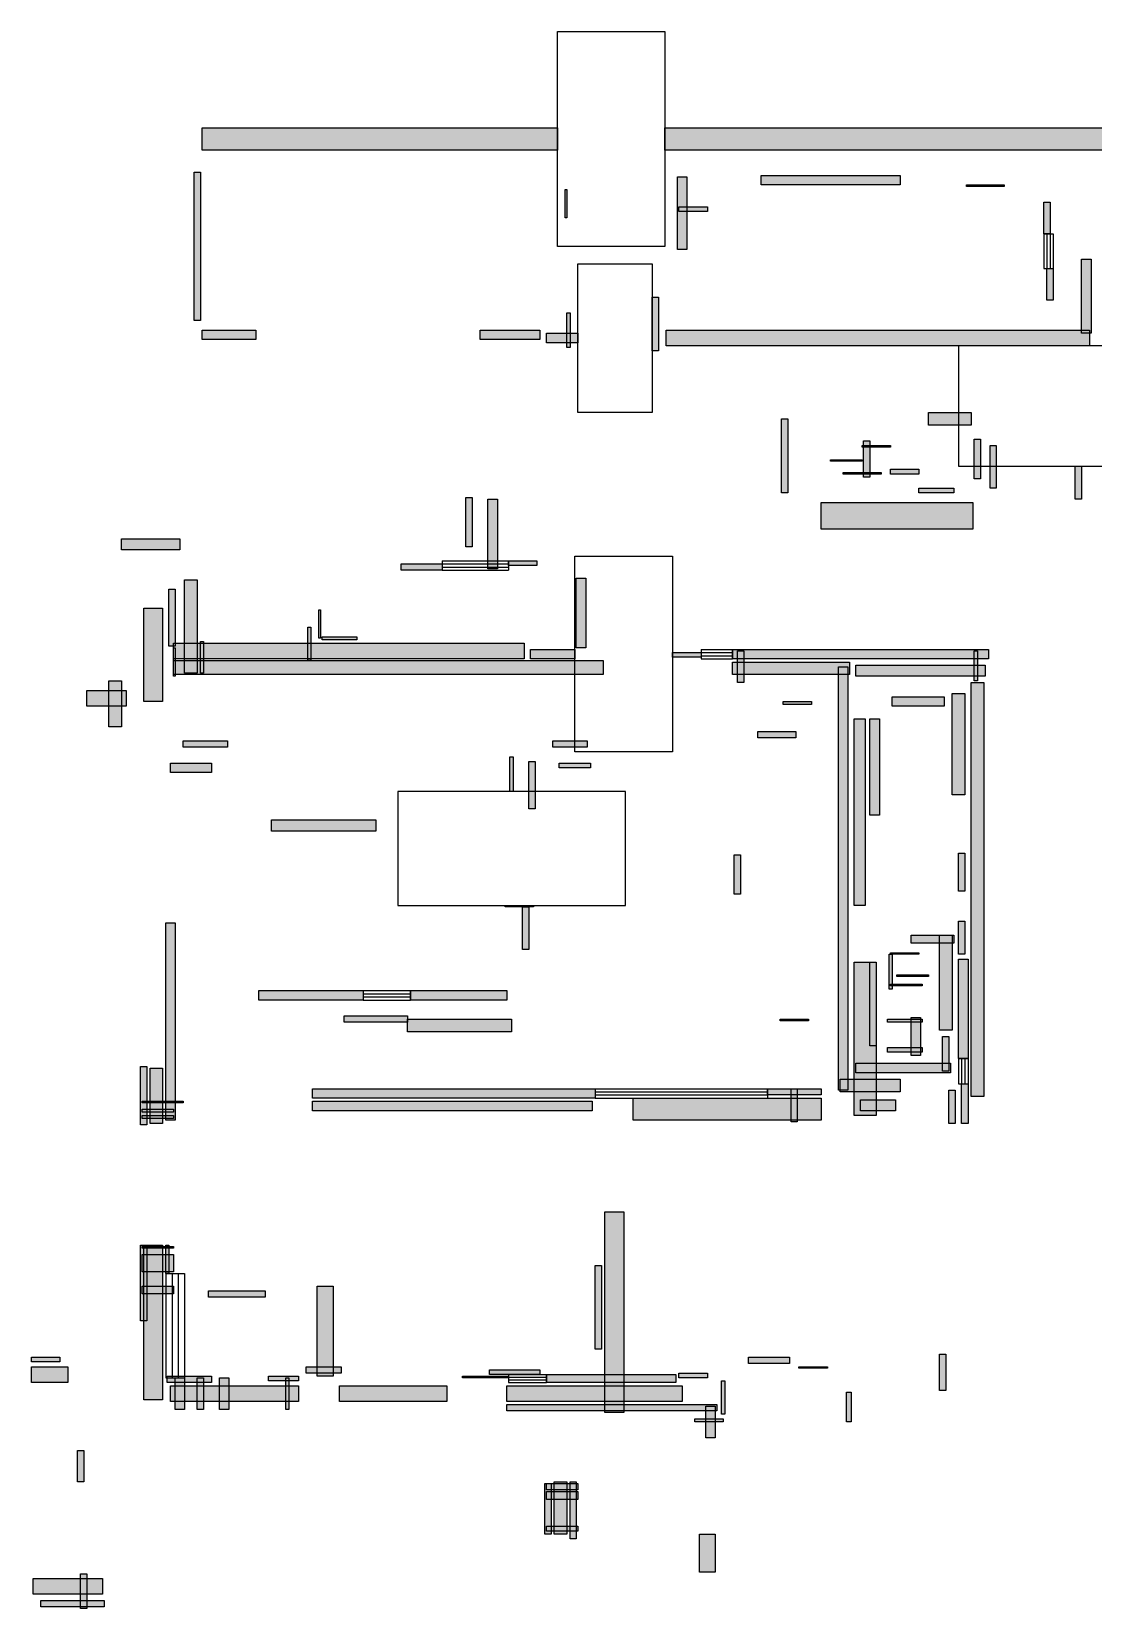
# Model space of a CAD drawing. Header units: centimetres. Extents: x 45 to 1196, y 17 to 1086.
# Drawn here: x 45 to 766, y 17 to 1086 of the extents above; entities that cross this region are included whole.
import ezdxf

# ---------------------------------------------------------------- set-up
doc = ezdxf.new("R2010")
doc.units = ezdxf.units.CM
for name, color, linetype in [('DOORZONE', 2, 'Continuous'), ('WALL', 7, 'Continuous'), ('WINDOW', 5, 'Continuous')]:
    doc.layers.add(name, color=color, linetype=linetype)

msp = doc.modelspace()

# ---------------------------------------------------------------- hatches: boundary and pattern name
at = {"layer": 'WALL'}
h = msp.add_hatch(color=256, dxfattribs=at)
h.dxf.hatch_style = 1
h.paths.add_polyline_path([(160.7, 1021.1), (401.8, 1021.1), (401.8, 1006.1), (160.7, 1006.1)])
h = msp.add_hatch(color=256, dxfattribs=at)
h.dxf.hatch_style = 1
h.paths.add_polyline_path([(474.6, 1021.1), (846.4, 1021.1), (846.4, 1006.1), (474.6, 1006.1)])
h = msp.add_hatch(color=256, dxfattribs=at)
h.dxf.hatch_style = 1
h.paths.add_polyline_path([(155.4, 991.1), (159.6, 991.1), (159.6, 890.4), (155.4, 890.4)])
h = msp.add_hatch(color=256, dxfattribs=at)
h.dxf.hatch_style = 1
h.paths.add_polyline_path([(483.2, 987.9), (489.6, 987.9), (489.6, 938.6), (483.2, 938.6)])
h = msp.add_hatch(color=256, dxfattribs=at)
h.dxf.hatch_style = 1
h.paths.add_polyline_path([(540, 988.9), (634.3, 988.9), (634.3, 982.5), (540, 982.5)])
h = msp.add_hatch(color=256, dxfattribs=at)
h.dxf.hatch_style = 1
h.paths.add_polyline_path([(407.1, 979.3), (408.2, 979.3), (408.2, 960), (407.1, 960)])
h = msp.add_hatch(color=256, dxfattribs=at)
h.dxf.hatch_style = 1
h.paths.add_polyline_path([(679.3, 982.5), (705, 982.5), (705, 981.4), (679.3, 981.4)])
h = msp.add_hatch(color=256, dxfattribs=at)
h.dxf.hatch_style = 1
h.paths.add_polyline_path([(484.3, 967.5), (503.6, 967.5), (503.6, 964.3), (484.3, 964.3)])
h = msp.add_hatch(color=256, dxfattribs=at)
h.dxf.hatch_style = 1
h.paths.add_polyline_path([(731.8, 970.7), (736.1, 970.7), (736.1, 949.3), (731.8, 949.3)])
h = msp.add_hatch(color=256, dxfattribs=at)
h.dxf.hatch_style = 1
h.paths.add_polyline_path([(757.5, 932.1), (763.9, 932.1), (763.9, 881.8), (757.5, 881.8)])
h = msp.add_hatch(color=256, dxfattribs=at)
h.dxf.hatch_style = 1
h.paths.add_polyline_path([(733.9, 925.7), (738.2, 925.7), (738.2, 904.3), (733.9, 904.3)])
h = msp.add_hatch(color=256, dxfattribs=at)
h.dxf.hatch_style = 1
h.paths.add_polyline_path([(466.1, 906.4), (470.4, 906.4), (470.4, 870), (466.1, 870)])
h = msp.add_hatch(color=256, dxfattribs=at)
h.dxf.hatch_style = 1
h.paths.add_polyline_path([(408.2, 895.7), (410.4, 895.7), (410.4, 872.1), (408.2, 872.1)])
h = msp.add_hatch(color=256, dxfattribs=at)
h.dxf.hatch_style = 1
h.paths.add_polyline_path([(160.7, 883.9), (197.1, 883.9), (197.1, 877.5), (160.7, 877.5)])
h = msp.add_hatch(color=256, dxfattribs=at)
h.dxf.hatch_style = 1
h.paths.add_polyline_path([(349.3, 883.9), (390, 883.9), (390, 877.5), (349.3, 877.5)])
h = msp.add_hatch(color=256, dxfattribs=at)
h.dxf.hatch_style = 1
h.paths.add_polyline_path([(394.3, 881.8), (415.7, 881.8), (415.7, 875.4), (394.3, 875.4)])
h = msp.add_hatch(color=256, dxfattribs=at)
h.dxf.hatch_style = 1
h.paths.add_polyline_path([(475.7, 883.9), (762.9, 883.9), (762.9, 873.2), (475.7, 873.2)])
h = msp.add_hatch(color=256, dxfattribs=at)
h.dxf.hatch_style = 1
h.paths.add_polyline_path([(553.9, 823.9), (558.2, 823.9), (558.2, 773.6), (553.9, 773.6)])
h = msp.add_hatch(color=256, dxfattribs=at)
h.dxf.hatch_style = 1
h.paths.add_polyline_path([(653.6, 828.2), (682.5, 828.2), (682.5, 819.6), (653.6, 819.6)])
h = msp.add_hatch(color=256, dxfattribs=at)
h.dxf.hatch_style = 1
h.paths.add_polyline_path([(608.6, 805.7), (627.9, 805.7), (627.9, 804.6), (608.6, 804.6)])
h = msp.add_hatch(color=256, dxfattribs=at)
h.dxf.hatch_style = 1
h.paths.add_polyline_path([(609.6, 808.9), (613.9, 808.9), (613.9, 784.3), (609.6, 784.3)])
h = msp.add_hatch(color=256, dxfattribs=at)
h.dxf.hatch_style = 1
h.paths.add_polyline_path([(684.6, 810), (688.9, 810), (688.9, 783.2), (684.6, 783.2)])
h = msp.add_hatch(color=256, dxfattribs=at)
h.dxf.hatch_style = 1
h.paths.add_polyline_path([(695.4, 805.7), (699.6, 805.7), (699.6, 776.8), (695.4, 776.8)])
h = msp.add_hatch(color=256, dxfattribs=at)
h.dxf.hatch_style = 1
h.paths.add_polyline_path([(587.1, 796.1), (608.6, 796.1), (608.6, 795), (587.1, 795)])
h = msp.add_hatch(color=256, dxfattribs=at)
h.dxf.hatch_style = 1
h.paths.add_polyline_path([(753.2, 791.8), (757.5, 791.8), (757.5, 769.3), (753.2, 769.3)])
h = msp.add_hatch(color=256, dxfattribs=at)
h.dxf.hatch_style = 1
h.paths.add_polyline_path([(595.7, 787.5), (621.4, 787.5), (621.4, 786.4), (595.7, 786.4)])
h = msp.add_hatch(color=256, dxfattribs=at)
h.dxf.hatch_style = 1
h.paths.add_polyline_path([(627.9, 789.6), (647.1, 789.6), (647.1, 786.4), (627.9, 786.4)])
h = msp.add_hatch(color=256, dxfattribs=at)
h.dxf.hatch_style = 1
h.paths.add_polyline_path([(339.6, 770.4), (343.9, 770.4), (343.9, 737.1), (339.6, 737.1)])
h = msp.add_hatch(color=256, dxfattribs=at)
h.dxf.hatch_style = 1
h.paths.add_polyline_path([(647.1, 776.8), (670.7, 776.8), (670.7, 773.6), (647.1, 773.6)])
h = msp.add_hatch(color=256, dxfattribs=at)
h.dxf.hatch_style = 1
h.paths.add_polyline_path([(354.6, 769.3), (361.1, 769.3), (361.1, 722.1), (354.6, 722.1)])
h = msp.add_hatch(color=256, dxfattribs=at)
h.dxf.hatch_style = 1
h.paths.add_polyline_path([(580.7, 767.1), (683.6, 767.1), (683.6, 748.9), (580.7, 748.9)])
h = msp.add_hatch(color=256, dxfattribs=at)
h.dxf.hatch_style = 1
h.paths.add_polyline_path([(106.1, 742.5), (145.7, 742.5), (145.7, 735), (106.1, 735)])
h = msp.add_hatch(color=256, dxfattribs=at)
h.dxf.hatch_style = 1
h.paths.add_polyline_path([(368.6, 727.5), (387.9, 727.5), (387.9, 724.3), (368.6, 724.3)])
h = msp.add_hatch(color=256, dxfattribs=at)
h.dxf.hatch_style = 1
h.paths.add_polyline_path([(295.7, 725.4), (323.6, 725.4), (323.6, 721.1), (295.7, 721.1)])
h = msp.add_hatch(color=256, dxfattribs=at)
h.dxf.hatch_style = 1
h.paths.add_polyline_path([(138.2, 708.2), (142.5, 708.2), (142.5, 669.6), (138.2, 669.6)])
h = msp.add_hatch(color=256, dxfattribs=at)
h.dxf.hatch_style = 1
h.paths.add_polyline_path([(148.9, 714.6), (157.5, 714.6), (157.5, 651.4), (148.9, 651.4)])
h = msp.add_hatch(color=256, dxfattribs=at)
h.dxf.hatch_style = 1
h.paths.add_polyline_path([(414.6, 715.7), (421.1, 715.7), (421.1, 668.6), (414.6, 668.6)])
h = msp.add_hatch(color=256, dxfattribs=at)
h.dxf.hatch_style = 1
h.paths.add_polyline_path([(121.1, 695.4), (133.9, 695.4), (133.9, 632.1), (121.1, 632.1)])
h = msp.add_hatch(color=256, dxfattribs=at)
h.dxf.hatch_style = 1
h.paths.add_polyline_path([(240, 694.3), (241.1, 694.3), (241.1, 675), (240, 675)])
h = msp.add_hatch(color=256, dxfattribs=at)
h.dxf.hatch_style = 1
h.paths.add_polyline_path([(232.5, 682.5), (234.6, 682.5), (234.6, 660), (232.5, 660)])
h = msp.add_hatch(color=256, dxfattribs=at)
h.dxf.hatch_style = 1
h.paths.add_polyline_path([(242.1, 676.1), (265.7, 676.1), (265.7, 673.9), (242.1, 673.9)])
h = msp.add_hatch(color=256, dxfattribs=at)
h.dxf.hatch_style = 1
h.paths.add_polyline_path([(141.4, 671.8), (379.3, 671.8), (379.3, 661.1), (141.4, 661.1)])
h = msp.add_hatch(color=256, dxfattribs=at)
h.dxf.hatch_style = 1
h.paths.add_polyline_path([(141.4, 668.6), (142.5, 668.6), (142.5, 649.3), (141.4, 649.3)])
h = msp.add_hatch(color=256, dxfattribs=at)
h.dxf.hatch_style = 1
h.paths.add_polyline_path([(159.6, 672.9), (161.8, 672.9), (161.8, 651.4), (159.6, 651.4)])
h = msp.add_hatch(color=256, dxfattribs=at)
h.dxf.hatch_style = 1
h.paths.add_polyline_path([(383.6, 667.5), (413.6, 667.5), (413.6, 661.1), (383.6, 661.1)])
h = msp.add_hatch(color=256, dxfattribs=at)
h.dxf.hatch_style = 1
h.paths.add_polyline_path([(480, 665.4), (499.3, 665.4), (499.3, 662.1), (480, 662.1)])
h = msp.add_hatch(color=256, dxfattribs=at)
h.dxf.hatch_style = 1
h.paths.add_polyline_path([(520.7, 667.5), (694.3, 667.5), (694.3, 661.1), (520.7, 661.1)])
h = msp.add_hatch(color=256, dxfattribs=at)
h.dxf.hatch_style = 1
h.paths.add_polyline_path([(523.9, 666.4), (528.2, 666.4), (528.2, 645), (523.9, 645)])
h = msp.add_hatch(color=256, dxfattribs=at)
h.dxf.hatch_style = 1
h.paths.add_polyline_path([(684.6, 666.4), (686.8, 666.4), (686.8, 646.1), (684.6, 646.1)])
h = msp.add_hatch(color=256, dxfattribs=at)
h.dxf.hatch_style = 1
h.paths.add_polyline_path([(141.4, 660), (432.9, 660), (432.9, 650.4), (141.4, 650.4)])
h = msp.add_hatch(color=256, dxfattribs=at)
h.dxf.hatch_style = 1
h.paths.add_polyline_path([(520.7, 658.9), (600, 658.9), (600, 650.4), (520.7, 650.4)])
h = msp.add_hatch(color=256, dxfattribs=at)
h.dxf.hatch_style = 1
h.paths.add_polyline_path([(592.5, 655.7), (598.9, 655.7), (598.9, 368.6), (592.5, 368.6)])
h = msp.add_hatch(color=256, dxfattribs=at)
h.dxf.hatch_style = 1
h.paths.add_polyline_path([(604.3, 656.8), (692.1, 656.8), (692.1, 649.3), (604.3, 649.3)])
h = msp.add_hatch(color=256, dxfattribs=at)
h.dxf.hatch_style = 1
h.paths.add_polyline_path([(97.5, 646.1), (106.1, 646.1), (106.1, 615), (97.5, 615)])
h = msp.add_hatch(color=256, dxfattribs=at)
h.dxf.hatch_style = 1
h.paths.add_polyline_path([(682.5, 645), (691.1, 645), (691.1, 364.3), (682.5, 364.3)])
h = msp.add_hatch(color=256, dxfattribs=at)
h.dxf.hatch_style = 1
h.paths.add_polyline_path([(82.5, 639.6), (109.3, 639.6), (109.3, 628.9), (82.5, 628.9)])
h = msp.add_hatch(color=256, dxfattribs=at)
h.dxf.hatch_style = 1
h.paths.add_polyline_path([(555, 632.1), (574.3, 632.1), (574.3, 630), (555, 630)])
h = msp.add_hatch(color=256, dxfattribs=at)
h.dxf.hatch_style = 1
h.paths.add_polyline_path([(628.9, 635.4), (664.3, 635.4), (664.3, 628.9), (628.9, 628.9)])
h = msp.add_hatch(color=256, dxfattribs=at)
h.dxf.hatch_style = 1
h.paths.add_polyline_path([(669.6, 637.5), (678.2, 637.5), (678.2, 568.9), (669.6, 568.9)])
h = msp.add_hatch(color=256, dxfattribs=at)
h.dxf.hatch_style = 1
h.paths.add_polyline_path([(603.2, 620.4), (610.7, 620.4), (610.7, 493.9), (603.2, 493.9)])
h = msp.add_hatch(color=256, dxfattribs=at)
h.dxf.hatch_style = 1
h.paths.add_polyline_path([(613.9, 620.4), (620.4, 620.4), (620.4, 555), (613.9, 555)])
h = msp.add_hatch(color=256, dxfattribs=at)
h.dxf.hatch_style = 1
h.paths.add_polyline_path([(537.9, 611.8), (563.6, 611.8), (563.6, 607.5), (537.9, 607.5)])
h = msp.add_hatch(color=256, dxfattribs=at)
h.dxf.hatch_style = 1
h.paths.add_polyline_path([(147.9, 605.4), (177.9, 605.4), (177.9, 601.1), (147.9, 601.1)])
h = msp.add_hatch(color=256, dxfattribs=at)
h.dxf.hatch_style = 1
h.paths.add_polyline_path([(398.6, 605.4), (422.1, 605.4), (422.1, 601.1), (398.6, 601.1)])
h = msp.add_hatch(color=256, dxfattribs=at)
h.dxf.hatch_style = 1
h.paths.add_polyline_path([(139.3, 590.4), (167.1, 590.4), (167.1, 583.9), (139.3, 583.9)])
h = msp.add_hatch(color=256, dxfattribs=at)
h.dxf.hatch_style = 1
h.paths.add_polyline_path([(369.6, 594.6), (371.8, 594.6), (371.8, 571.1), (369.6, 571.1)])
h = msp.add_hatch(color=256, dxfattribs=at)
h.dxf.hatch_style = 1
h.paths.add_polyline_path([(382.5, 591.4), (386.8, 591.4), (386.8, 559.3), (382.5, 559.3)])
h = msp.add_hatch(color=256, dxfattribs=at)
h.dxf.hatch_style = 1
h.paths.add_polyline_path([(402.9, 590.4), (424.3, 590.4), (424.3, 587.1), (402.9, 587.1)])
h = msp.add_hatch(color=256, dxfattribs=at)
h.dxf.hatch_style = 1
h.paths.add_polyline_path([(207.9, 551.8), (278.6, 551.8), (278.6, 544.3), (207.9, 544.3)])
h = msp.add_hatch(color=256, dxfattribs=at)
h.dxf.hatch_style = 1
h.paths.add_polyline_path([(521.8, 528.2), (526.1, 528.2), (526.1, 501.4), (521.8, 501.4)])
h = msp.add_hatch(color=256, dxfattribs=at)
h.dxf.hatch_style = 1
h.paths.add_polyline_path([(673.9, 529.3), (678.2, 529.3), (678.2, 503.6), (673.9, 503.6)])
h = msp.add_hatch(color=256, dxfattribs=at)
h.dxf.hatch_style = 1
h.paths.add_polyline_path([(366.4, 493.9), (385.7, 493.9), (385.7, 492.9), (366.4, 492.9)])
h = msp.add_hatch(color=256, dxfattribs=at)
h.dxf.hatch_style = 1
h.paths.add_polyline_path([(378.2, 492.9), (382.5, 492.9), (382.5, 463.9), (378.2, 463.9)])
h = msp.add_hatch(color=256, dxfattribs=at)
h.dxf.hatch_style = 1
h.paths.add_polyline_path([(136.1, 482.1), (142.5, 482.1), (142.5, 348.2), (136.1, 348.2)])
h = msp.add_hatch(color=256, dxfattribs=at)
h.dxf.hatch_style = 1
h.paths.add_polyline_path([(673.9, 483.2), (678.2, 483.2), (678.2, 460.7), (673.9, 460.7)])
h = msp.add_hatch(color=256, dxfattribs=at)
h.dxf.hatch_style = 1
h.paths.add_polyline_path([(641.8, 473.6), (670.7, 473.6), (670.7, 468.2), (641.8, 468.2)])
h = msp.add_hatch(color=256, dxfattribs=at)
h.dxf.hatch_style = 1
h.paths.add_polyline_path([(661.1, 473.6), (669.6, 473.6), (669.6, 409.3), (661.1, 409.3)])
h = msp.add_hatch(color=256, dxfattribs=at)
h.dxf.hatch_style = 1
h.paths.add_polyline_path([(626.8, 460.7), (628.9, 460.7), (628.9, 437.1), (626.8, 437.1)])
h = msp.add_hatch(color=256, dxfattribs=at)
h.dxf.hatch_style = 1
h.paths.add_polyline_path([(627.9, 461.8), (647.1, 461.8), (647.1, 460.7), (627.9, 460.7)])
h = msp.add_hatch(color=256, dxfattribs=at)
h.dxf.hatch_style = 1
h.paths.add_polyline_path([(603.2, 455.4), (618.2, 455.4), (618.2, 351.4), (603.2, 351.4)])
h = msp.add_hatch(color=256, dxfattribs=at)
h.dxf.hatch_style = 1
h.paths.add_polyline_path([(613.9, 455.4), (618.2, 455.4), (618.2, 398.6), (613.9, 398.6)])
h = msp.add_hatch(color=256, dxfattribs=at)
h.dxf.hatch_style = 1
h.paths.add_polyline_path([(673.9, 457.5), (680.4, 457.5), (680.4, 390), (673.9, 390)])
h = msp.add_hatch(color=256, dxfattribs=at)
h.dxf.hatch_style = 1
h.paths.add_polyline_path([(627.9, 440.4), (649.3, 440.4), (649.3, 439.3), (627.9, 439.3)])
h = msp.add_hatch(color=256, dxfattribs=at)
h.dxf.hatch_style = 1
h.paths.add_polyline_path([(632.1, 446.8), (653.6, 446.8), (653.6, 445.7), (632.1, 445.7)])
h = msp.add_hatch(color=256, dxfattribs=at)
h.dxf.hatch_style = 1
h.paths.add_polyline_path([(199.3, 436.1), (270, 436.1), (270, 429.6), (199.3, 429.6)])
h = msp.add_hatch(color=256, dxfattribs=at)
h.dxf.hatch_style = 1
h.paths.add_polyline_path([(302.1, 436.1), (367.5, 436.1), (367.5, 429.6), (302.1, 429.6)])
h = msp.add_hatch(color=256, dxfattribs=at)
h.dxf.hatch_style = 1
h.paths.add_polyline_path([(257.1, 418.9), (300, 418.9), (300, 414.6), (257.1, 414.6)])
h = msp.add_hatch(color=256, dxfattribs=at)
h.dxf.hatch_style = 1
h.paths.add_polyline_path([(641.8, 417.9), (648.2, 417.9), (648.2, 392.1), (641.8, 392.1)])
h = msp.add_hatch(color=256, dxfattribs=at)
h.dxf.hatch_style = 1
h.paths.add_polyline_path([(300, 416.8), (370.7, 416.8), (370.7, 408.2), (300, 408.2)])
h = msp.add_hatch(color=256, dxfattribs=at)
h.dxf.hatch_style = 1
h.paths.add_polyline_path([(552.9, 416.8), (572.1, 416.8), (572.1, 415.7), (552.9, 415.7)])
h = msp.add_hatch(color=256, dxfattribs=at)
h.dxf.hatch_style = 1
h.paths.add_polyline_path([(625.7, 416.8), (649.3, 416.8), (649.3, 414.6), (625.7, 414.6)])
h = msp.add_hatch(color=256, dxfattribs=at)
h.dxf.hatch_style = 1
h.paths.add_polyline_path([(625.7, 397.5), (649.3, 397.5), (649.3, 394.3), (625.7, 394.3)])
h = msp.add_hatch(color=256, dxfattribs=at)
h.dxf.hatch_style = 1
h.paths.add_polyline_path([(663.2, 405), (667.5, 405), (667.5, 381.4), (663.2, 381.4)])
h = msp.add_hatch(color=256, dxfattribs=at)
h.dxf.hatch_style = 1
h.paths.add_polyline_path([(604.3, 386.8), (668.6, 386.8), (668.6, 380.4), (604.3, 380.4)])
h = msp.add_hatch(color=256, dxfattribs=at)
h.dxf.hatch_style = 1
h.paths.add_polyline_path([(118.9, 384.6), (123.2, 384.6), (123.2, 345), (118.9, 345)])
h = msp.add_hatch(color=256, dxfattribs=at)
h.dxf.hatch_style = 1
h.paths.add_polyline_path([(125.4, 383.6), (133.9, 383.6), (133.9, 346.1), (125.4, 346.1)])
h = msp.add_hatch(color=256, dxfattribs=at)
h.dxf.hatch_style = 1
h.paths.add_polyline_path([(593.6, 376.1), (634.3, 376.1), (634.3, 367.5), (593.6, 367.5)])
h = msp.add_hatch(color=256, dxfattribs=at)
h.dxf.hatch_style = 1
h.paths.add_polyline_path([(235.7, 369.6), (427.5, 369.6), (427.5, 363.2), (235.7, 363.2)])
h = msp.add_hatch(color=256, dxfattribs=at)
h.dxf.hatch_style = 1
h.paths.add_polyline_path([(544.3, 369.6), (580.7, 369.6), (580.7, 365.4), (544.3, 365.4)])
h = msp.add_hatch(color=256, dxfattribs=at)
h.dxf.hatch_style = 1
h.paths.add_polyline_path([(560.4, 369.6), (564.6, 369.6), (564.6, 347.1), (560.4, 347.1)])
h = msp.add_hatch(color=256, dxfattribs=at)
h.dxf.hatch_style = 1
h.paths.add_polyline_path([(667.5, 368.6), (671.8, 368.6), (671.8, 346.1), (667.5, 346.1)])
h = msp.add_hatch(color=256, dxfattribs=at)
h.dxf.hatch_style = 1
h.paths.add_polyline_path([(676.1, 372.9), (680.4, 372.9), (680.4, 346.1), (676.1, 346.1)])
h = msp.add_hatch(color=256, dxfattribs=at)
h.dxf.hatch_style = 1
h.paths.add_polyline_path([(120, 361.1), (147.9, 361.1), (147.9, 360), (120, 360)])
h = msp.add_hatch(color=256, dxfattribs=at)
h.dxf.hatch_style = 1
h.paths.add_polyline_path([(120, 355.7), (141.4, 355.7), (141.4, 353.6), (120, 353.6)])
h = msp.add_hatch(color=256, dxfattribs=at)
h.dxf.hatch_style = 1
h.paths.add_polyline_path([(235.7, 361.1), (425.4, 361.1), (425.4, 354.6), (235.7, 354.6)])
h = msp.add_hatch(color=256, dxfattribs=at)
h.dxf.hatch_style = 1
h.paths.add_polyline_path([(453.2, 363.2), (580.7, 363.2), (580.7, 348.2), (453.2, 348.2)])
h = msp.add_hatch(color=256, dxfattribs=at)
h.dxf.hatch_style = 1
h.paths.add_polyline_path([(607.5, 362.1), (631.1, 362.1), (631.1, 354.6), (607.5, 354.6)])
h = msp.add_hatch(color=256, dxfattribs=at)
h.dxf.hatch_style = 1
h.paths.add_polyline_path([(120, 351.4), (141.4, 351.4), (141.4, 349.3), (120, 349.3)])
h = msp.add_hatch(color=256, dxfattribs=at)
h.dxf.hatch_style = 1
h.paths.add_polyline_path([(433.9, 286.1), (446.8, 286.1), (446.8, 150), (433.9, 150)])
h = msp.add_hatch(color=256, dxfattribs=at)
h.dxf.hatch_style = 1
h.paths.add_polyline_path([(118.9, 263.6), (123.2, 263.6), (123.2, 212.1), (118.9, 212.1)])
h = msp.add_hatch(color=256, dxfattribs=at)
h.dxf.hatch_style = 1
h.paths.add_polyline_path([(120, 262.5), (141.4, 262.5), (141.4, 261.4), (120, 261.4)])
h = msp.add_hatch(color=256, dxfattribs=at)
h.dxf.hatch_style = 1
h.paths.add_polyline_path([(120, 257.1), (141.4, 257.1), (141.4, 245.4), (120, 245.4)])
h = msp.add_hatch(color=256, dxfattribs=at)
h.dxf.hatch_style = 1
h.paths.add_polyline_path([(121.1, 263.6), (133.9, 263.6), (133.9, 158.6), (121.1, 158.6)])
h = msp.add_hatch(color=256, dxfattribs=at)
h.dxf.hatch_style = 1
h.paths.add_polyline_path([(136.1, 263.6), (138.2, 263.6), (138.2, 244.3), (136.1, 244.3)])
h = msp.add_hatch(color=256, dxfattribs=at)
h.dxf.hatch_style = 1
h.paths.add_polyline_path([(427.5, 249.6), (431.8, 249.6), (431.8, 192.9), (427.5, 192.9)])
h = msp.add_hatch(color=256, dxfattribs=at)
h.dxf.hatch_style = 1
h.paths.add_polyline_path([(120, 235.7), (141.4, 235.7), (141.4, 230.4), (120, 230.4)])
h = msp.add_hatch(color=256, dxfattribs=at)
h.dxf.hatch_style = 1
h.paths.add_polyline_path([(238.9, 235.7), (249.6, 235.7), (249.6, 174.6), (238.9, 174.6)])
h = msp.add_hatch(color=256, dxfattribs=at)
h.dxf.hatch_style = 1
h.paths.add_polyline_path([(165, 232.5), (203.6, 232.5), (203.6, 228.2), (165, 228.2)])
h = msp.add_hatch(color=256, dxfattribs=at)
h.dxf.hatch_style = 1
h.paths.add_polyline_path([(45, 187.5), (64.3, 187.5), (64.3, 184.3), (45, 184.3)])
h = msp.add_hatch(color=256, dxfattribs=at)
h.dxf.hatch_style = 1
h.paths.add_polyline_path([(531.4, 187.5), (559.3, 187.5), (559.3, 183.2), (531.4, 183.2)])
h = msp.add_hatch(color=256, dxfattribs=at)
h.dxf.hatch_style = 1
h.paths.add_polyline_path([(661.1, 189.6), (665.4, 189.6), (665.4, 165), (661.1, 165)])
h = msp.add_hatch(color=256, dxfattribs=at)
h.dxf.hatch_style = 1
h.paths.add_polyline_path([(45, 181.1), (69.6, 181.1), (69.6, 170.4), (45, 170.4)])
h = msp.add_hatch(color=256, dxfattribs=at)
h.dxf.hatch_style = 1
h.paths.add_polyline_path([(137.1, 174.6), (167.1, 174.6), (167.1, 170.4), (137.1, 170.4)])
h = msp.add_hatch(color=256, dxfattribs=at)
h.dxf.hatch_style = 1
h.paths.add_polyline_path([(142.5, 173.6), (148.9, 173.6), (148.9, 152.1), (142.5, 152.1)])
h = msp.add_hatch(color=256, dxfattribs=at)
h.dxf.hatch_style = 1
h.paths.add_polyline_path([(157.5, 173.6), (161.8, 173.6), (161.8, 152.1), (157.5, 152.1)])
h = msp.add_hatch(color=256, dxfattribs=at)
h.dxf.hatch_style = 1
h.paths.add_polyline_path([(172.5, 173.6), (178.9, 173.6), (178.9, 152.1), (172.5, 152.1)])
h = msp.add_hatch(color=256, dxfattribs=at)
h.dxf.hatch_style = 1
h.paths.add_polyline_path([(205.7, 174.6), (226.1, 174.6), (226.1, 171.4), (205.7, 171.4)])
h = msp.add_hatch(color=256, dxfattribs=at)
h.dxf.hatch_style = 1
h.paths.add_polyline_path([(217.5, 173.6), (219.6, 173.6), (219.6, 152.1), (217.5, 152.1)])
h = msp.add_hatch(color=256, dxfattribs=at)
h.dxf.hatch_style = 1
h.paths.add_polyline_path([(231.4, 181.1), (255, 181.1), (255, 176.8), (231.4, 176.8)])
h = msp.add_hatch(color=256, dxfattribs=at)
h.dxf.hatch_style = 1
h.paths.add_polyline_path([(337.5, 174.6), (368.6, 174.6), (368.6, 173.6), (337.5, 173.6)])
h = msp.add_hatch(color=256, dxfattribs=at)
h.dxf.hatch_style = 1
h.paths.add_polyline_path([(355.7, 178.9), (390, 178.9), (390, 175.7), (355.7, 175.7)])
h = msp.add_hatch(color=256, dxfattribs=at)
h.dxf.hatch_style = 1
h.paths.add_polyline_path([(394.3, 175.7), (482.1, 175.7), (482.1, 170.4), (394.3, 170.4)])
h = msp.add_hatch(color=256, dxfattribs=at)
h.dxf.hatch_style = 1
h.paths.add_polyline_path([(484.3, 176.8), (503.6, 176.8), (503.6, 173.6), (484.3, 173.6)])
h = msp.add_hatch(color=256, dxfattribs=at)
h.dxf.hatch_style = 1
h.paths.add_polyline_path([(513.2, 171.4), (515.4, 171.4), (515.4, 148.9), (513.2, 148.9)])
h = msp.add_hatch(color=256, dxfattribs=at)
h.dxf.hatch_style = 1
h.paths.add_polyline_path([(565.7, 181.1), (585, 181.1), (585, 180), (565.7, 180)])
h = msp.add_hatch(color=256, dxfattribs=at)
h.dxf.hatch_style = 1
h.paths.add_polyline_path([(139.3, 168.2), (226.1, 168.2), (226.1, 157.5), (139.3, 157.5)])
h = msp.add_hatch(color=256, dxfattribs=at)
h.dxf.hatch_style = 1
h.paths.add_polyline_path([(253.9, 168.2), (326.8, 168.2), (326.8, 157.5), (253.9, 157.5)])
h = msp.add_hatch(color=256, dxfattribs=at)
h.dxf.hatch_style = 1
h.paths.add_polyline_path([(367.5, 168.2), (486.4, 168.2), (486.4, 157.5), (367.5, 157.5)])
h = msp.add_hatch(color=256, dxfattribs=at)
h.dxf.hatch_style = 1
h.paths.add_polyline_path([(597.9, 163.9), (601.1, 163.9), (601.1, 143.6), (597.9, 143.6)])
h = msp.add_hatch(color=256, dxfattribs=at)
h.dxf.hatch_style = 1
h.paths.add_polyline_path([(367.5, 155.4), (510, 155.4), (510, 151.1), (367.5, 151.1)])
h = msp.add_hatch(color=256, dxfattribs=at)
h.dxf.hatch_style = 1
h.paths.add_polyline_path([(502.5, 154.3), (508.9, 154.3), (508.9, 132.9), (502.5, 132.9)])
h = msp.add_hatch(color=256, dxfattribs=at)
h.dxf.hatch_style = 1
h.paths.add_polyline_path([(495, 145.7), (514.3, 145.7), (514.3, 143.6), (495, 143.6)])
h = msp.add_hatch(color=256, dxfattribs=at)
h.dxf.hatch_style = 1
h.paths.add_polyline_path([(76.1, 124.3), (80.4, 124.3), (80.4, 102.9), (76.1, 102.9)])
h = msp.add_hatch(color=256, dxfattribs=at)
h.dxf.hatch_style = 1
h.paths.add_polyline_path([(393.2, 101.8), (397.5, 101.8), (397.5, 67.5), (393.2, 67.5)])
h = msp.add_hatch(color=256, dxfattribs=at)
h.dxf.hatch_style = 1
h.paths.add_polyline_path([(394.3, 101.8), (415.7, 101.8), (415.7, 97.5), (394.3, 97.5)])
h = msp.add_hatch(color=256, dxfattribs=at)
h.dxf.hatch_style = 1
h.paths.add_polyline_path([(394.3, 96.4), (415.7, 96.4), (415.7, 91.1), (394.3, 91.1)])
h = msp.add_hatch(color=256, dxfattribs=at)
h.dxf.hatch_style = 1
h.paths.add_polyline_path([(399.6, 102.9), (408.2, 102.9), (408.2, 67.5), (399.6, 67.5)])
h = msp.add_hatch(color=256, dxfattribs=at)
h.dxf.hatch_style = 1
h.paths.add_polyline_path([(410.4, 102.9), (414.6, 102.9), (414.6, 64.3), (410.4, 64.3)])
h = msp.add_hatch(color=256, dxfattribs=at)
h.dxf.hatch_style = 1
h.paths.add_polyline_path([(394.3, 72.9), (415.7, 72.9), (415.7, 69.6), (394.3, 69.6)])
h = msp.add_hatch(color=256, dxfattribs=at)
h.dxf.hatch_style = 1
h.paths.add_polyline_path([(498.2, 67.5), (508.9, 67.5), (508.9, 41.8), (498.2, 41.8)])
h = msp.add_hatch(color=256, dxfattribs=at)
h.dxf.hatch_style = 1
h.paths.add_polyline_path([(46.1, 37.5), (93.2, 37.5), (93.2, 26.8), (46.1, 26.8)])
h = msp.add_hatch(color=256, dxfattribs=at)
h.dxf.hatch_style = 1
h.paths.add_polyline_path([(78.2, 40.7), (82.5, 40.7), (82.5, 17.1), (78.2, 17.1)])
h = msp.add_hatch(color=256, dxfattribs=at)
h.dxf.hatch_style = 1
h.paths.add_polyline_path([(51.4, 22.5), (94.3, 22.5), (94.3, 18.2), (51.4, 18.2)])

# ---------------------------------------------------------------- linework, layer by layer
at = {"layer": 'DOORZONE'}
for points in [[(401.8, 1086.4), (474.6, 1086.4), (474.6, 940.7), (401.8, 940.7)], [(415.7, 928.9), (466.1, 928.9), (466.1, 828.2), (415.7, 828.2)], [(673.9, 873.2), (673.9, 791.8), (836.8, 791.8), (836.8, 873.2)], [(413.6, 730.7), (480, 730.7), (480, 597.9), (413.6, 597.9)], [(293.6, 571.1), (293.6, 493.9), (447.9, 493.9), (447.9, 571.1)]]:
    msp.add_lwpolyline(points, close=True, dxfattribs=at)
at = {"layer": 'WALL'}
for points in [[(160.7, 1021.1), (401.8, 1021.1), (401.8, 1006.1), (160.7, 1006.1)], [(474.6, 1021.1), (846.4, 1021.1), (846.4, 1006.1), (474.6, 1006.1)], [(155.4, 991.1), (159.6, 991.1), (159.6, 890.4), (155.4, 890.4)], [(483.2, 987.9), (489.6, 987.9), (489.6, 938.6), (483.2, 938.6)], [(540, 988.9), (634.3, 988.9), (634.3, 982.5), (540, 982.5)], [(407.1, 979.3), (408.2, 979.3), (408.2, 960), (407.1, 960)], [(679.3, 982.5), (705, 982.5), (705, 981.4), (679.3, 981.4)], [(484.3, 967.5), (503.6, 967.5), (503.6, 964.3), (484.3, 964.3)], [(731.8, 970.7), (736.1, 970.7), (736.1, 949.3), (731.8, 949.3)], [(757.5, 932.1), (763.9, 932.1), (763.9, 881.8), (757.5, 881.8)], [(733.9, 925.7), (738.2, 925.7), (738.2, 904.3), (733.9, 904.3)], [(466.1, 906.4), (470.4, 906.4), (470.4, 870), (466.1, 870)], [(408.2, 895.7), (410.4, 895.7), (410.4, 872.1), (408.2, 872.1)], [(160.7, 883.9), (197.1, 883.9), (197.1, 877.5), (160.7, 877.5)], [(349.3, 883.9), (390, 883.9), (390, 877.5), (349.3, 877.5)], [(394.3, 881.8), (415.7, 881.8), (415.7, 875.4), (394.3, 875.4)], [(475.7, 883.9), (762.9, 883.9), (762.9, 873.2), (475.7, 873.2)], [(553.9, 823.9), (558.2, 823.9), (558.2, 773.6), (553.9, 773.6)], [(653.6, 828.2), (682.5, 828.2), (682.5, 819.6), (653.6, 819.6)], [(608.6, 805.7), (627.9, 805.7), (627.9, 804.6), (608.6, 804.6)], [(609.6, 808.9), (613.9, 808.9), (613.9, 784.3), (609.6, 784.3)], [(684.6, 810), (688.9, 810), (688.9, 783.2), (684.6, 783.2)], [(695.4, 805.7), (699.6, 805.7), (699.6, 776.8), (695.4, 776.8)], [(587.1, 796.1), (608.6, 796.1), (608.6, 795), (587.1, 795)], [(753.2, 791.8), (757.5, 791.8), (757.5, 769.3), (753.2, 769.3)], [(595.7, 787.5), (621.4, 787.5), (621.4, 786.4), (595.7, 786.4)], [(627.9, 789.6), (647.1, 789.6), (647.1, 786.4), (627.9, 786.4)], [(339.6, 770.4), (343.9, 770.4), (343.9, 737.1), (339.6, 737.1)], [(647.1, 776.8), (670.7, 776.8), (670.7, 773.6), (647.1, 773.6)], [(354.6, 769.3), (361.1, 769.3), (361.1, 722.1), (354.6, 722.1)], [(580.7, 767.1), (683.6, 767.1), (683.6, 748.9), (580.7, 748.9)], [(106.1, 742.5), (145.7, 742.5), (145.7, 735), (106.1, 735)], [(368.6, 727.5), (387.9, 727.5), (387.9, 724.3), (368.6, 724.3)], [(295.7, 725.4), (323.6, 725.4), (323.6, 721.1), (295.7, 721.1)], [(138.2, 708.2), (142.5, 708.2), (142.5, 669.6), (138.2, 669.6)], [(148.9, 714.6), (157.5, 714.6), (157.5, 651.4), (148.9, 651.4)], [(414.6, 715.7), (421.1, 715.7), (421.1, 668.6), (414.6, 668.6)], [(121.1, 695.4), (133.9, 695.4), (133.9, 632.1), (121.1, 632.1)], [(240, 694.3), (241.1, 694.3), (241.1, 675), (240, 675)], [(232.5, 682.5), (234.6, 682.5), (234.6, 660), (232.5, 660)], [(242.1, 676.1), (265.7, 676.1), (265.7, 673.9), (242.1, 673.9)], [(141.4, 671.8), (379.3, 671.8), (379.3, 661.1), (141.4, 661.1)], [(141.4, 668.6), (142.5, 668.6), (142.5, 649.3), (141.4, 649.3)], [(159.6, 672.9), (161.8, 672.9), (161.8, 651.4), (159.6, 651.4)], [(383.6, 667.5), (413.6, 667.5), (413.6, 661.1), (383.6, 661.1)], [(480, 665.4), (499.3, 665.4), (499.3, 662.1), (480, 662.1)], [(520.7, 667.5), (694.3, 667.5), (694.3, 661.1), (520.7, 661.1)], [(523.9, 666.4), (528.2, 666.4), (528.2, 645), (523.9, 645)], [(684.6, 666.4), (686.8, 666.4), (686.8, 646.1), (684.6, 646.1)], [(141.4, 660), (432.9, 660), (432.9, 650.4), (141.4, 650.4)], [(520.7, 658.9), (600, 658.9), (600, 650.4), (520.7, 650.4)], [(592.5, 655.7), (598.9, 655.7), (598.9, 368.6), (592.5, 368.6)], [(604.3, 656.8), (692.1, 656.8), (692.1, 649.3), (604.3, 649.3)], [(97.5, 646.1), (106.1, 646.1), (106.1, 615), (97.5, 615)], [(682.5, 645), (691.1, 645), (691.1, 364.3), (682.5, 364.3)], [(82.5, 639.6), (109.3, 639.6), (109.3, 628.9), (82.5, 628.9)], [(555, 632.1), (574.3, 632.1), (574.3, 630), (555, 630)], [(628.9, 635.4), (664.3, 635.4), (664.3, 628.9), (628.9, 628.9)], [(669.6, 637.5), (678.2, 637.5), (678.2, 568.9), (669.6, 568.9)], [(603.2, 620.4), (610.7, 620.4), (610.7, 493.9), (603.2, 493.9)], [(613.9, 620.4), (620.4, 620.4), (620.4, 555), (613.9, 555)], [(537.9, 611.8), (563.6, 611.8), (563.6, 607.5), (537.9, 607.5)], [(147.9, 605.4), (177.9, 605.4), (177.9, 601.1), (147.9, 601.1)], [(398.6, 605.4), (422.1, 605.4), (422.1, 601.1), (398.6, 601.1)], [(139.3, 590.4), (167.1, 590.4), (167.1, 583.9), (139.3, 583.9)], [(369.6, 594.6), (371.8, 594.6), (371.8, 571.1), (369.6, 571.1)], [(382.5, 591.4), (386.8, 591.4), (386.8, 559.3), (382.5, 559.3)], [(402.9, 590.4), (424.3, 590.4), (424.3, 587.1), (402.9, 587.1)], [(207.9, 551.8), (278.6, 551.8), (278.6, 544.3), (207.9, 544.3)], [(521.8, 528.2), (526.1, 528.2), (526.1, 501.4), (521.8, 501.4)], [(673.9, 529.3), (678.2, 529.3), (678.2, 503.6), (673.9, 503.6)], [(366.4, 493.9), (385.7, 493.9), (385.7, 492.9), (366.4, 492.9)], [(378.2, 492.9), (382.5, 492.9), (382.5, 463.9), (378.2, 463.9)], [(136.1, 482.1), (142.5, 482.1), (142.5, 348.2), (136.1, 348.2)], [(673.9, 483.2), (678.2, 483.2), (678.2, 460.7), (673.9, 460.7)], [(641.8, 473.6), (670.7, 473.6), (670.7, 468.2), (641.8, 468.2)], [(661.1, 473.6), (669.6, 473.6), (669.6, 409.3), (661.1, 409.3)], [(626.8, 460.7), (628.9, 460.7), (628.9, 437.1), (626.8, 437.1)], [(627.9, 461.8), (647.1, 461.8), (647.1, 460.7), (627.9, 460.7)], [(603.2, 455.4), (618.2, 455.4), (618.2, 351.4), (603.2, 351.4)], [(613.9, 455.4), (618.2, 455.4), (618.2, 398.6), (613.9, 398.6)], [(673.9, 457.5), (680.4, 457.5), (680.4, 390), (673.9, 390)], [(627.9, 440.4), (649.3, 440.4), (649.3, 439.3), (627.9, 439.3)], [(632.1, 446.8), (653.6, 446.8), (653.6, 445.7), (632.1, 445.7)], [(199.3, 436.1), (270, 436.1), (270, 429.6), (199.3, 429.6)], [(302.1, 436.1), (367.5, 436.1), (367.5, 429.6), (302.1, 429.6)], [(257.1, 418.9), (300, 418.9), (300, 414.6), (257.1, 414.6)], [(641.8, 417.9), (648.2, 417.9), (648.2, 392.1), (641.8, 392.1)], [(300, 416.8), (370.7, 416.8), (370.7, 408.2), (300, 408.2)], [(552.9, 416.8), (572.1, 416.8), (572.1, 415.7), (552.9, 415.7)], [(625.7, 416.8), (649.3, 416.8), (649.3, 414.6), (625.7, 414.6)], [(625.7, 397.5), (649.3, 397.5), (649.3, 394.3), (625.7, 394.3)], [(663.2, 405), (667.5, 405), (667.5, 381.4), (663.2, 381.4)], [(604.3, 386.8), (668.6, 386.8), (668.6, 380.4), (604.3, 380.4)], [(118.9, 384.6), (123.2, 384.6), (123.2, 345), (118.9, 345)], [(125.4, 383.6), (133.9, 383.6), (133.9, 346.1), (125.4, 346.1)], [(593.6, 376.1), (634.3, 376.1), (634.3, 367.5), (593.6, 367.5)], [(235.7, 369.6), (427.5, 369.6), (427.5, 363.2), (235.7, 363.2)], [(544.3, 369.6), (580.7, 369.6), (580.7, 365.4), (544.3, 365.4)], [(560.4, 369.6), (564.6, 369.6), (564.6, 347.1), (560.4, 347.1)], [(667.5, 368.6), (671.8, 368.6), (671.8, 346.1), (667.5, 346.1)], [(676.1, 372.9), (680.4, 372.9), (680.4, 346.1), (676.1, 346.1)], [(120, 361.1), (147.9, 361.1), (147.9, 360), (120, 360)], [(120, 355.7), (141.4, 355.7), (141.4, 353.6), (120, 353.6)], [(235.7, 361.1), (425.4, 361.1), (425.4, 354.6), (235.7, 354.6)], [(453.2, 363.2), (580.7, 363.2), (580.7, 348.2), (453.2, 348.2)], [(607.5, 362.1), (631.1, 362.1), (631.1, 354.6), (607.5, 354.6)], [(120, 351.4), (141.4, 351.4), (141.4, 349.3), (120, 349.3)], [(433.9, 286.1), (446.8, 286.1), (446.8, 150), (433.9, 150)], [(118.9, 263.6), (123.2, 263.6), (123.2, 212.1), (118.9, 212.1)], [(120, 262.5), (141.4, 262.5), (141.4, 261.4), (120, 261.4)], [(120, 257.1), (141.4, 257.1), (141.4, 245.4), (120, 245.4)], [(121.1, 263.6), (133.9, 263.6), (133.9, 158.6), (121.1, 158.6)], [(136.1, 263.6), (138.2, 263.6), (138.2, 244.3), (136.1, 244.3)], [(427.5, 249.6), (431.8, 249.6), (431.8, 192.9), (427.5, 192.9)], [(120, 235.7), (141.4, 235.7), (141.4, 230.4), (120, 230.4)], [(238.9, 235.7), (249.6, 235.7), (249.6, 174.6), (238.9, 174.6)], [(165, 232.5), (203.6, 232.5), (203.6, 228.2), (165, 228.2)], [(45, 187.5), (64.3, 187.5), (64.3, 184.3), (45, 184.3)], [(531.4, 187.5), (559.3, 187.5), (559.3, 183.2), (531.4, 183.2)], [(661.1, 189.6), (665.4, 189.6), (665.4, 165), (661.1, 165)], [(45, 181.1), (69.6, 181.1), (69.6, 170.4), (45, 170.4)], [(137.1, 174.6), (167.1, 174.6), (167.1, 170.4), (137.1, 170.4)], [(142.5, 173.6), (148.9, 173.6), (148.9, 152.1), (142.5, 152.1)], [(157.5, 173.6), (161.8, 173.6), (161.8, 152.1), (157.5, 152.1)], [(172.5, 173.6), (178.9, 173.6), (178.9, 152.1), (172.5, 152.1)], [(205.7, 174.6), (226.1, 174.6), (226.1, 171.4), (205.7, 171.4)], [(217.5, 173.6), (219.6, 173.6), (219.6, 152.1), (217.5, 152.1)], [(231.4, 181.1), (255, 181.1), (255, 176.8), (231.4, 176.8)], [(337.5, 174.6), (368.6, 174.6), (368.6, 173.6), (337.5, 173.6)], [(355.7, 178.9), (390, 178.9), (390, 175.7), (355.7, 175.7)], [(394.3, 175.7), (482.1, 175.7), (482.1, 170.4), (394.3, 170.4)], [(484.3, 176.8), (503.6, 176.8), (503.6, 173.6), (484.3, 173.6)], [(513.2, 171.4), (515.4, 171.4), (515.4, 148.9), (513.2, 148.9)], [(565.7, 181.1), (585, 181.1), (585, 180), (565.7, 180)], [(139.3, 168.2), (226.1, 168.2), (226.1, 157.5), (139.3, 157.5)], [(253.9, 168.2), (326.8, 168.2), (326.8, 157.5), (253.9, 157.5)], [(367.5, 168.2), (486.4, 168.2), (486.4, 157.5), (367.5, 157.5)], [(597.9, 163.9), (601.1, 163.9), (601.1, 143.6), (597.9, 143.6)], [(367.5, 155.4), (510, 155.4), (510, 151.1), (367.5, 151.1)], [(502.5, 154.3), (508.9, 154.3), (508.9, 132.9), (502.5, 132.9)], [(495, 145.7), (514.3, 145.7), (514.3, 143.6), (495, 143.6)], [(76.1, 124.3), (80.4, 124.3), (80.4, 102.9), (76.1, 102.9)], [(393.2, 101.8), (397.5, 101.8), (397.5, 67.5), (393.2, 67.5)], [(394.3, 101.8), (415.7, 101.8), (415.7, 97.5), (394.3, 97.5)], [(394.3, 96.4), (415.7, 96.4), (415.7, 91.1), (394.3, 91.1)], [(399.6, 102.9), (408.2, 102.9), (408.2, 67.5), (399.6, 67.5)], [(410.4, 102.9), (414.6, 102.9), (414.6, 64.3), (410.4, 64.3)], [(394.3, 72.9), (415.7, 72.9), (415.7, 69.6), (394.3, 69.6)], [(498.2, 67.5), (508.9, 67.5), (508.9, 41.8), (498.2, 41.8)], [(46.1, 37.5), (93.2, 37.5), (93.2, 26.8), (46.1, 26.8)], [(78.2, 40.7), (82.5, 40.7), (82.5, 17.1), (78.2, 17.1)], [(51.4, 22.5), (94.3, 22.5), (94.3, 18.2), (51.4, 18.2)]]:
    msp.add_lwpolyline(points, close=True, dxfattribs=at)
at = {"layer": 'WINDOW'}
for p, q in [((731.8, 949.3), (731.8, 925.7)), ((731.8, 949.3), (738.2, 949.3)), ((733.9, 949.3), (733.9, 925.7)), ((736.1, 949.3), (736.1, 925.7)), ((738.2, 949.3), (738.2, 925.7)), ((731.8, 925.7), (738.2, 925.7)), ((323.6, 727.5), (368.6, 727.5)), ((323.6, 727.5), (323.6, 721.1)), ((368.6, 727.5), (368.6, 721.1)), ((323.6, 725.4), (368.6, 725.4)), ((323.6, 723.2), (368.6, 723.2)), ((323.6, 721.1), (368.6, 721.1)), ((499.3, 667.5), (520.7, 667.5)), ((499.3, 667.5), (499.3, 661.1)), ((499.3, 665.4), (520.7, 665.4)), ((499.3, 663.2), (520.7, 663.2)), ((520.7, 667.5), (520.7, 661.1)), ((499.3, 661.1), (520.7, 661.1)), ((270, 436.1), (302.1, 436.1)), ((270, 436.1), (270, 429.6)), ((270, 433.9), (302.1, 433.9)), ((270, 431.8), (302.1, 431.8)), ((270, 429.6), (302.1, 429.6)), ((302.1, 436.1), (302.1, 429.6)), ((673.9, 390), (673.9, 372.9)), ((673.9, 390), (680.4, 390)), ((676.1, 390), (676.1, 372.9)), ((678.2, 390), (678.2, 372.9)), ((680.4, 390), (680.4, 372.9)), ((427.5, 369.6), (544.3, 369.6)), ((427.5, 369.6), (427.5, 363.2)), ((427.5, 367.5), (544.3, 367.5)), ((427.5, 365.4), (544.3, 365.4)), ((544.3, 369.6), (544.3, 363.2)), ((673.9, 372.9), (680.4, 372.9)), ((427.5, 363.2), (544.3, 363.2)), ((136.1, 244.3), (136.1, 173.6)), ((136.1, 244.3), (148.9, 244.3)), ((140.4, 244.3), (140.4, 173.6)), ((144.6, 244.3), (144.6, 173.6)), ((148.9, 244.3), (148.9, 173.6)), ((136.1, 173.6), (148.9, 173.6)), ((368.6, 175.7), (394.3, 175.7)), ((368.6, 175.7), (368.6, 170.4)), ((368.6, 173.9), (394.3, 173.9)), ((368.6, 172.1), (394.3, 172.1)), ((394.3, 175.7), (394.3, 170.4)), ((368.6, 170.4), (394.3, 170.4))]:
    msp.add_line(p, q, dxfattribs=at)

doc.saveas('drawing.dxf')
